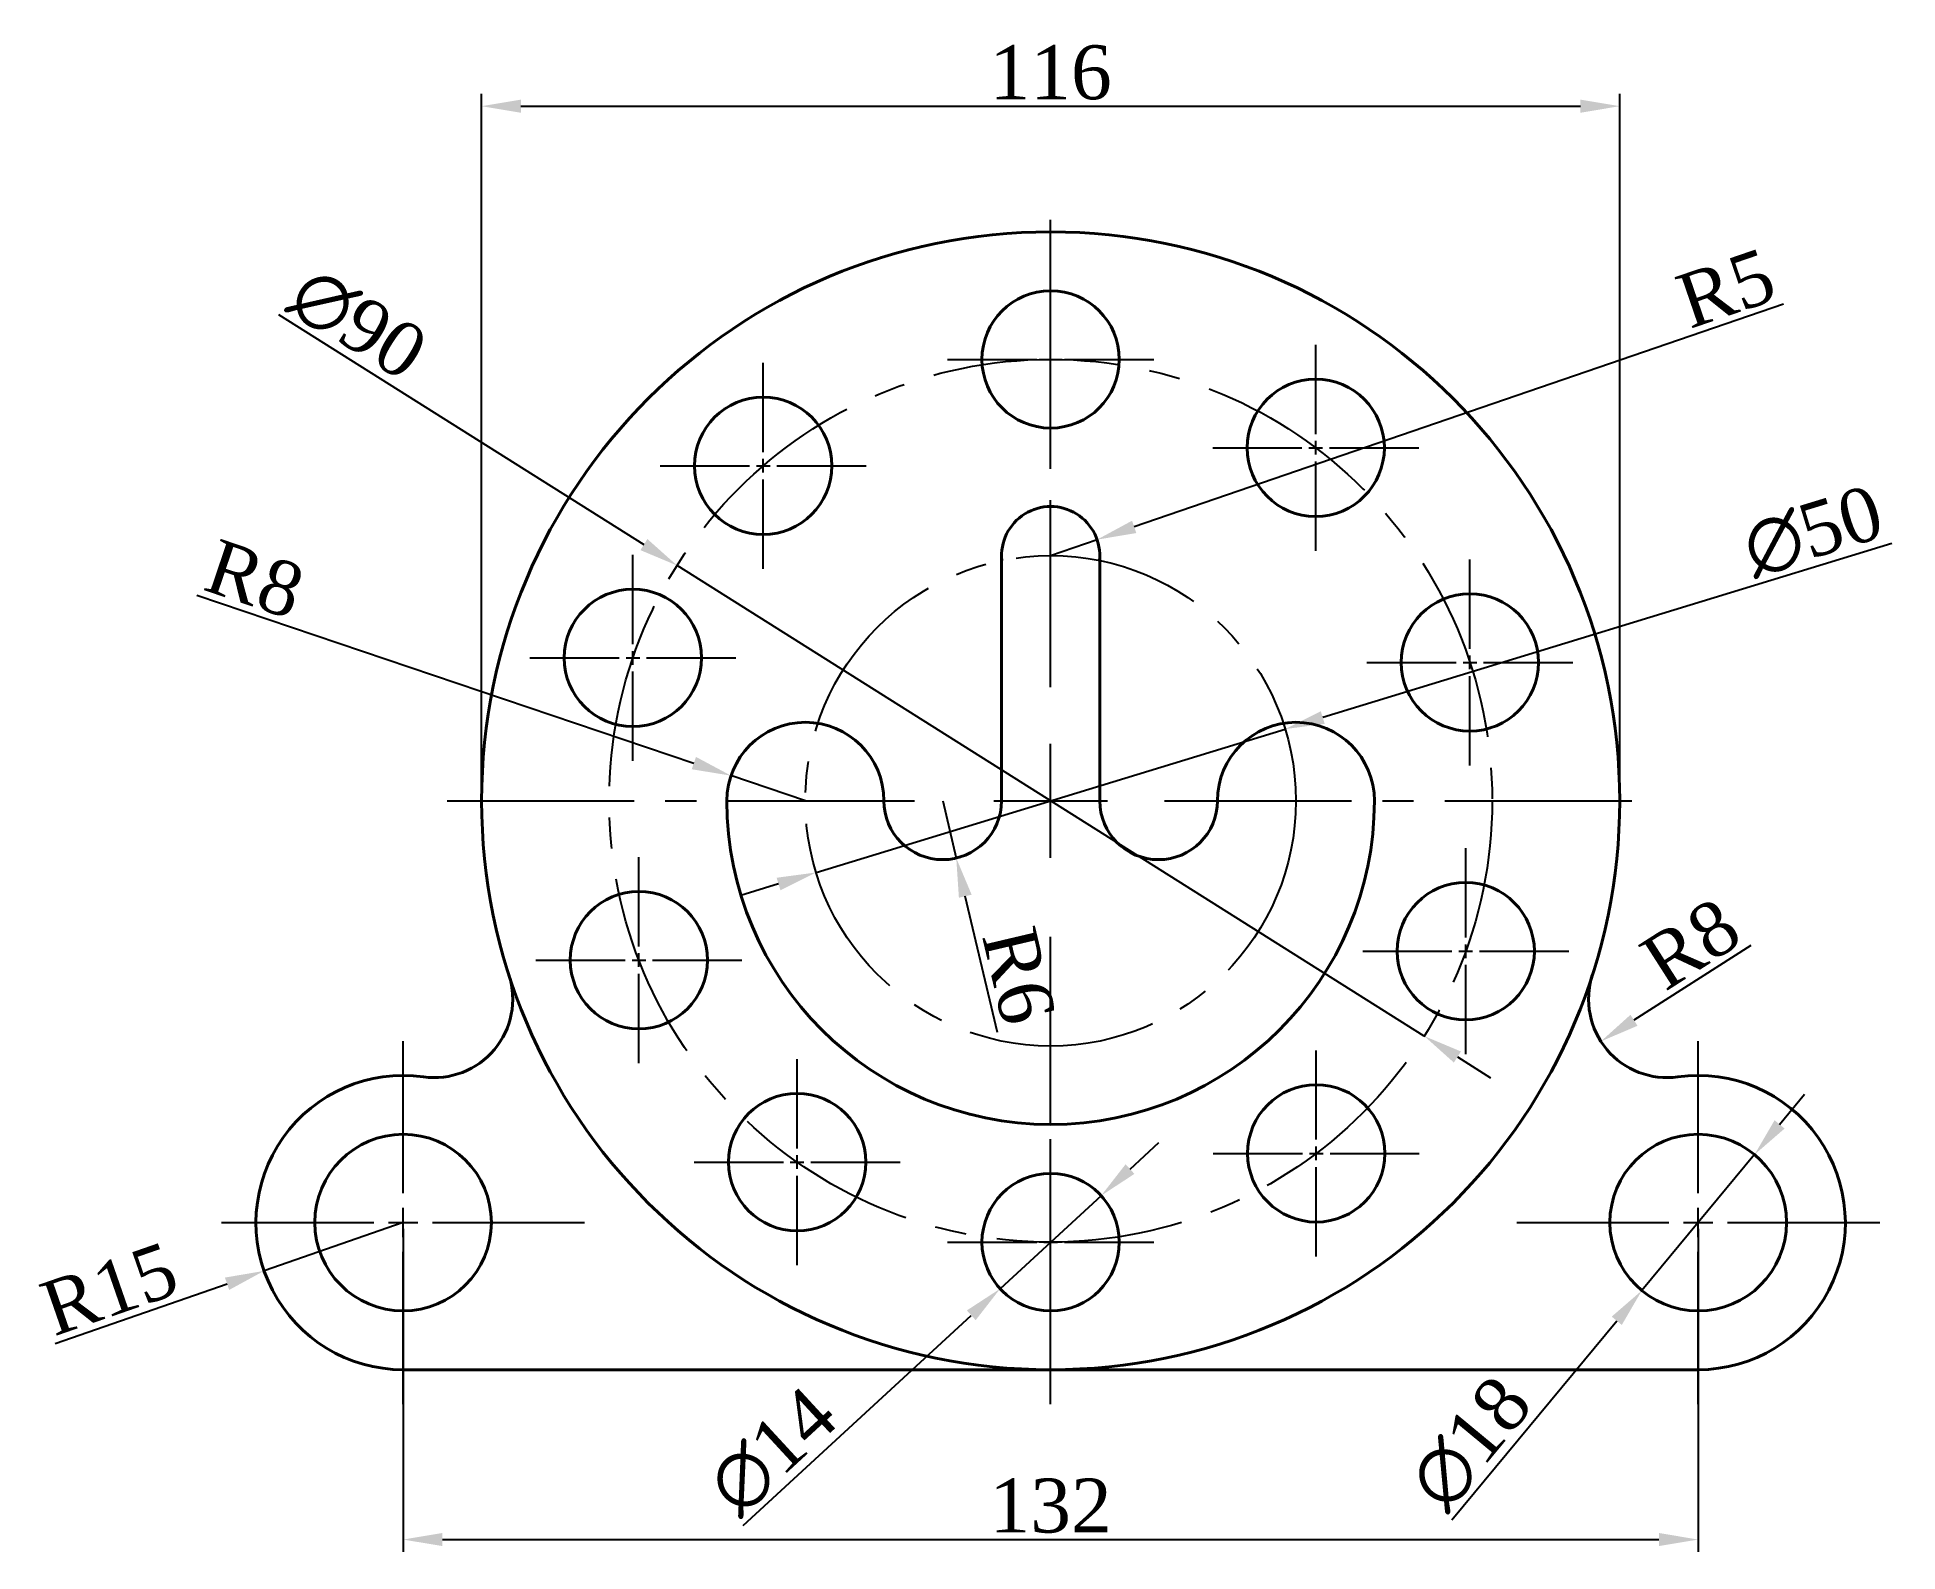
# Model space of a CAD drawing. Header units: millimetres. Extents: x 188 to 378, y 109 to 264.
import ezdxf

# ---------------------------------------------------------------- set-up
doc = ezdxf.new("R2010")
doc.units = ezdxf.units.MM
doc.linetypes.add('CENTER2', pattern=[28.575, 19.05, -3.175, 3.175, -3.175])
doc.layers.add('centre', color=255, linetype='CENTER2')
doc.layers.add('dimension', color=181, linetype='Continuous')
doc.layers.add('object thickness', color=7, linetype='Continuous', lineweight=40)
doc.styles.get("Standard").update_dxf_attribs({"font": 'times.ttf'})
doc.dimstyles.new('ISO-25', dxfattribs={"dimtxt": 5.5, "dimasz": 4, "dimexe": 1.25, "dimexo": 0.625, "dimtad": 1, "dimtxsty": 'Standard', "dimcen": 2.5, "dimadec": 0, "dimazin": 0, "dimtfac": 1, "dimtmove": 0, "dimatfit": 3, "dimfxl": 1, "dimarcsym": 0})

# ---------------------------------------------------------------- blocks, each defined once
blk = doc.blocks.new('*U1')
at = {"layer": 'centre', "color": 0, "linetype": 'CENTER2', "transparency": 16777216}
for p, q in [((0, 11.6), (0, 61.5)), ((-61.5, 0), (-11.6, 0)), ((11.6, 0), (61.5, 0)), ((0, -61.5), (0, -11.6))]:
    blk.add_line(p, q, dxfattribs=at)
at = {"layer": 'centre', "color": 0, "linetype": 'Continuous', "transparency": 16777216}
for p, q in [((0, -5.8), (0, 5.8)), ((-5.8, 0), (5.8, 0))]:
    blk.add_line(p, q, dxfattribs=at)
blk = doc.blocks.new('*D3')
at = {"layer": 'Defpoints', "color": 0, "transparency": 16777216}
for p in [(349.39, 256.86), (233.39, 186.05), (349.39, 186.05)]:
    blk.add_point(p, dxfattribs=at)
at = {"layer": 'dimension', "color": 0, "lineweight": -2, "transparency": 16777216}
for p, q in [((233.39, 186.67), (233.39, 258.11)), ((349.39, 186.67), (349.39, 258.11)), ((237.39, 256.86), (345.39, 256.86))]:
    blk.add_line(p, q, dxfattribs=at)
at = {"layer": 'dimension', "color": 0, "transparency": 16777216}
for points in [[(237.39, 257.53), (237.39, 256.19), (233.39, 256.86)], [(345.39, 257.53), (345.39, 256.19), (349.39, 256.86)]]:
    blk.add_solid(points, dxfattribs=at)
at = {"layer": 'dimension', "color": 0, "transparency": 16777216, "insert": (291.39, 260.28), "char_height": 5.5, "attachment_point": 5}
blk.add_mtext('116', dxfattribs=at)
blk = doc.blocks.new('*D4')
at = {"layer": 'Defpoints', "color": 0, "transparency": 16777216}
for p in [(225.39, 143.05), (357.39, 143.05), (357.39, 110.73)]:
    blk.add_point(p, dxfattribs=at)
at = {"layer": 'dimension', "color": 0, "lineweight": -2, "transparency": 16777216}
for p, q in [((225.39, 142.42), (225.39, 109.48)), ((357.39, 142.42), (357.39, 109.48)), ((229.39, 110.73), (353.39, 110.73))]:
    blk.add_line(p, q, dxfattribs=at)
at = {"layer": 'dimension', "color": 0, "transparency": 16777216}
for points in [[(229.39, 111.4), (229.39, 110.07), (225.39, 110.73)], [(353.39, 111.4), (353.39, 110.07), (357.39, 110.73)]]:
    blk.add_solid(points, dxfattribs=at)
at = {"layer": 'dimension', "color": 0, "transparency": 16777216, "insert": (291.39, 114.16), "char_height": 5.5, "attachment_point": 5}
blk.add_mtext('132', dxfattribs=at)
blk = doc.blocks.new('*D5')
at = {"layer": 'Defpoints', "color": 0, "transparency": 16777216}
for p in [(258.81, 188.61), (266.39, 186.05)]:
    blk.add_point(p, dxfattribs=at)
at = {"layer": 'dimension', "color": 0, "lineweight": -2, "transparency": 16777216}
for p, q in [((204.38, 207), (255.02, 189.89)), ((266.39, 186.05), (258.81, 188.61))]:
    blk.add_line(p, q, dxfattribs=at)
at = {"layer": 'dimension', "color": 0, "transparency": 16777216}
blk.add_solid([(255.24, 190.52), (254.81, 189.26), (258.81, 188.61)], dxfattribs=at)
at = {"layer": 'dimension', "color": 0, "transparency": 16777216, "insert": (210.27, 208.63), "char_height": 5.5, "attachment_point": 5, "rotation": 341.3285}
blk.add_mtext('R8', dxfattribs=at)
blk = doc.blocks.new('*D6')
at = {"layer": 'Defpoints', "color": 0, "transparency": 16777216}
for p in [(296.12, 212.67), (291.39, 211.05)]:
    blk.add_point(p, dxfattribs=at)
at = {"layer": 'dimension', "color": 0, "lineweight": -2, "transparency": 16777216}
for p, q in [((366.1, 236.67), (299.91, 213.97)), ((291.39, 211.05), (296.12, 212.67))]:
    blk.add_line(p, q, dxfattribs=at)
at = {"layer": 'dimension', "color": 0, "transparency": 16777216}
blk.add_solid([(299.69, 214.6), (300.12, 213.34), (296.12, 212.67)], dxfattribs=at)
at = {"layer": 'dimension', "color": 0, "transparency": 16777216, "insert": (360.24, 238.27), "char_height": 5.5, "attachment_point": 5, "rotation": 18.9271}
blk.add_mtext('R5', dxfattribs=at)
blk = doc.blocks.new('*D7')
at = {"layer": 'Defpoints', "color": 0, "transparency": 16777216}
for p in [(354.22, 165.83), (347.48, 161.52)]:
    blk.add_point(p, dxfattribs=at)
at = {"layer": 'dimension', "color": 0, "lineweight": -2, "transparency": 16777216}
blk.add_line((362.75, 171.28), (350.85, 163.67), dxfattribs=at)
at = {"layer": 'dimension', "color": 0, "transparency": 16777216}
blk.add_solid([(350.49, 164.23), (351.21, 163.11), (347.48, 161.52)], dxfattribs=at)
at = {"layer": 'dimension', "color": 0, "transparency": 16777216, "insert": (356.64, 171.44), "char_height": 5.5, "attachment_point": 5, "rotation": 32.59}
blk.add_mtext('R8', dxfattribs=at)
blk = doc.blocks.new('*D8')
at = {"layer": 'Defpoints', "color": 0, "transparency": 16777216}
for p in [(225.39, 143.05), (211.22, 138.12)]:
    blk.add_point(p, dxfattribs=at)
at = {"layer": 'dimension', "color": 0, "lineweight": -2, "transparency": 16777216}
for p, q in [((225.39, 143.05), (211.22, 138.12)), ((189.92, 130.71), (207.45, 136.81))]:
    blk.add_line(p, q, dxfattribs=at)
at = {"layer": 'dimension', "color": 0, "transparency": 16777216}
blk.add_solid([(207.23, 137.44), (207.66, 136.18), (211.22, 138.12)], dxfattribs=at)
at = {"layer": 'dimension', "color": 0, "transparency": 16777216, "insert": (195.46, 136.26), "char_height": 5.5, "attachment_point": 5, "rotation": 19.1728}
blk.add_mtext('R15', dxfattribs=at)
blk = doc.blocks.new('*D9')
at = {"layer": 'Defpoints', "color": 0, "transparency": 16777216}
for p in [(253.32, 210.03), (329.47, 162.06)]:
    blk.add_point(p, dxfattribs=at)
at = {"layer": 'dimension', "color": 0, "lineweight": -2, "transparency": 16777216}
for p, q in [((212.7, 235.62), (249.93, 212.17)), ((329.47, 162.06), (253.32, 210.03)), ((332.85, 159.93), (336.23, 157.8))]:
    blk.add_line(p, q, dxfattribs=at)
at = {"layer": 'dimension', "color": 0, "transparency": 16777216}
for points in [[(250.29, 212.73), (249.58, 211.6), (253.32, 210.03)], [(333.21, 160.49), (332.49, 159.36), (329.47, 162.06)]]:
    blk.add_solid(points, dxfattribs=at)
at = {"layer": 'dimension', "color": 0, "transparency": 16777216, "insert": (220.77, 234.67), "char_height": 5.5, "attachment_point": 5, "rotation": 327.7886}
blk.add_mtext('∅90', dxfattribs=at)
blk = doc.blocks.new('*D10')
at = {"layer": 'Defpoints', "color": 0, "transparency": 16777216}
for p in [(315.3, 193.36), (267.48, 178.74)]:
    blk.add_point(p, dxfattribs=at)
at = {"layer": 'dimension', "color": 0, "lineweight": -2, "transparency": 16777216}
for p, q in [((377.14, 212.27), (319.12, 194.53)), ((267.48, 178.74), (315.3, 193.36)), ((263.66, 177.57), (259.83, 176.4))]:
    blk.add_line(p, q, dxfattribs=at)
at = {"layer": 'dimension', "color": 0, "transparency": 16777216}
for points in [[(318.93, 195.17), (319.32, 193.89), (315.3, 193.36)], [(263.46, 178.2), (263.85, 176.93), (267.48, 178.74)]]:
    blk.add_solid(points, dxfattribs=at)
at = {"layer": 'dimension', "color": 0, "transparency": 16777216, "insert": (369.11, 213.47), "char_height": 5.5, "attachment_point": 5, "rotation": 17.0047}
blk.add_mtext('∅50', dxfattribs=at)
blk = doc.blocks.new('*D11')
at = {"layer": 'Defpoints', "color": 0, "transparency": 16777216}
for p in [(363.14, 149.98), (351.65, 136.12)]:
    blk.add_point(p, dxfattribs=at)
at = {"layer": 'dimension', "color": 0, "lineweight": -2, "transparency": 16777216}
for p, q in [((365.69, 153.06), (368.24, 156.14)), ((363.14, 149.98), (351.65, 136.12)), ((332.28, 112.75), (349.1, 133.04))]:
    blk.add_line(p, q, dxfattribs=at)
at = {"layer": 'dimension', "color": 0, "transparency": 16777216}
for points in [[(365.18, 153.48), (366.2, 152.63), (363.14, 149.98)], [(348.58, 133.46), (349.61, 132.61), (351.65, 136.12)]]:
    blk.add_solid(points, dxfattribs=at)
at = {"layer": 'dimension', "color": 0, "transparency": 16777216, "insert": (334.21, 120.55), "char_height": 5.5, "attachment_point": 5, "rotation": 50.3416}
blk.add_mtext('∅18', dxfattribs=at)
blk = doc.blocks.new('*D12')
at = {"layer": 'Defpoints', "color": 0, "transparency": 16777216}
for p in [(296.54, 145.79), (286.24, 136.3)]:
    blk.add_point(p, dxfattribs=at)
at = {"layer": 'dimension', "color": 0, "lineweight": -2, "transparency": 16777216}
for p, q in [((299.48, 148.5), (302.42, 151.21)), ((296.54, 145.79), (286.24, 136.3)), ((260.04, 112.17), (283.3, 133.59))]:
    blk.add_line(p, q, dxfattribs=at)
at = {"layer": 'dimension', "color": 0, "transparency": 16777216}
for points in [[(299.03, 148.99), (299.93, 148.01), (296.54, 145.79)], [(282.85, 134.09), (283.75, 133.1), (286.24, 136.3)]]:
    blk.add_solid(points, dxfattribs=at)
at = {"layer": 'dimension', "color": 0, "transparency": 16777216, "insert": (263.07, 119.71), "char_height": 5.5, "attachment_point": 5, "rotation": 42.6501}
blk.add_mtext('∅14', dxfattribs=at)
blk = doc.blocks.new('*D14')
at = {"layer": 'Defpoints', "color": 0, "transparency": 16777216}
for p in [(280.39, 186.05), (281.77, 180.21)]:
    blk.add_point(p, dxfattribs=at)
at = {"layer": 'dimension', "color": 0, "lineweight": -2, "transparency": 16777216}
for p, q in [((280.39, 186.05), (281.77, 180.21)), ((285.96, 162.42), (282.69, 176.31))]:
    blk.add_line(p, q, dxfattribs=at)
at = {"layer": 'dimension', "color": 0, "transparency": 16777216}
blk.add_solid([(283.34, 176.47), (282.04, 176.16), (281.77, 180.21)], dxfattribs=at)
at = {"layer": 'dimension', "color": 0, "transparency": 16777216, "insert": (288.12, 168.21), "char_height": 5.5, "attachment_point": 5, "rotation": 283.2722}
blk.add_mtext('R6', dxfattribs=at)
blk = doc.blocks.new('*U15')
at = {"layer": 'centre', "color": 0, "linetype": 'CENTER2', "transparency": 16777216}
for p, q in [((0, 1.4), (0, 10.5)), ((-10.5, 0), (-1.4, 0)), ((1.4, 0), (10.5, 0)), ((0, -10.5), (0, -1.4))]:
    blk.add_line(p, q, dxfattribs=at)
at = {"layer": 'centre', "color": 0, "linetype": 'Continuous', "transparency": 16777216}
for p, q in [((-0.7, 0), (0.7, 0)), ((0, -0.7), (0, 0.7))]:
    blk.add_line(p, q, dxfattribs=at)
blk = doc.blocks.new('*U16')
at = {"layer": 'centre', "color": 0, "linetype": 'CENTER2', "transparency": 16777216}
for p, q in [((0, 1.4), (0, 10.5)), ((-10.5, 0), (-1.4, 0)), ((1.4, 0), (10.5, 0)), ((0, -10.5), (0, -1.4))]:
    blk.add_line(p, q, dxfattribs=at)
at = {"layer": 'centre', "color": 0, "linetype": 'Continuous', "transparency": 16777216}
for p, q in [((-0.7, 0), (0.7, 0)), ((0, -0.7), (0, 0.7))]:
    blk.add_line(p, q, dxfattribs=at)
blk = doc.blocks.new('*U17')
at = {"layer": 'centre', "color": 0, "linetype": 'CENTER2', "transparency": 16777216}
for p, q in [((0, 1.4), (0, 10.5)), ((-10.5, 0), (-1.4, 0)), ((1.4, 0), (10.5, 0)), ((0, -10.5), (0, -1.4))]:
    blk.add_line(p, q, dxfattribs=at)
at = {"layer": 'centre', "color": 0, "linetype": 'Continuous', "transparency": 16777216}
for p, q in [((-0.7, 0), (0.7, 0)), ((0, -0.7), (0, 0.7))]:
    blk.add_line(p, q, dxfattribs=at)
blk = doc.blocks.new('*U18')
at = {"layer": 'centre', "color": 0, "linetype": 'CENTER2', "transparency": 16777216}
for p, q in [((0, 1.4), (0, 10.5)), ((-10.5, 0), (-1.4, 0)), ((1.4, 0), (10.5, 0)), ((0, -10.5), (0, -1.4))]:
    blk.add_line(p, q, dxfattribs=at)
at = {"layer": 'centre', "color": 0, "linetype": 'Continuous', "transparency": 16777216}
for p, q in [((-0.7, 0), (0.7, 0)), ((0, -0.7), (0, 0.7))]:
    blk.add_line(p, q, dxfattribs=at)
blk = doc.blocks.new('*U19')
at = {"layer": 'centre', "color": 0, "linetype": 'CENTER2', "transparency": 16777216}
for p, q in [((0, 1.4), (0, 10.5)), ((-10.5, 0), (-1.4, 0)), ((1.4, 0), (10.5, 0)), ((0, -10.5), (0, -1.4))]:
    blk.add_line(p, q, dxfattribs=at)
at = {"layer": 'centre', "color": 0, "linetype": 'Continuous', "transparency": 16777216}
for p, q in [((-0.7, 0), (0.7, 0)), ((0, -0.7), (0, 0.7))]:
    blk.add_line(p, q, dxfattribs=at)
blk = doc.blocks.new('*U20')
at = {"layer": 'centre', "color": 0, "linetype": 'CENTER2', "transparency": 16777216}
for p, q in [((0, 1.4), (0, 10.5)), ((-10.5, 0), (-1.4, 0)), ((1.4, 0), (10.5, 0)), ((0, -10.5), (0, -1.4))]:
    blk.add_line(p, q, dxfattribs=at)
at = {"layer": 'centre', "color": 0, "linetype": 'Continuous', "transparency": 16777216}
for p, q in [((-0.7, 0), (0.7, 0)), ((0, -0.7), (0, 0.7))]:
    blk.add_line(p, q, dxfattribs=at)
blk = doc.blocks.new('*U21')
at = {"layer": 'centre', "color": 0, "linetype": 'CENTER2', "transparency": 16777216}
for p, q in [((0, 1.4), (0, 10.5)), ((-10.5, 0), (-1.4, 0)), ((1.4, 0), (10.5, 0)), ((0, -10.5), (0, -1.4))]:
    blk.add_line(p, q, dxfattribs=at)
at = {"layer": 'centre', "color": 0, "linetype": 'Continuous', "transparency": 16777216}
for p, q in [((-0.7, 0), (0.7, 0)), ((0, -0.7), (0, 0.7))]:
    blk.add_line(p, q, dxfattribs=at)
blk = doc.blocks.new('*U22')
at = {"layer": 'centre', "color": 0, "linetype": 'CENTER2', "transparency": 16777216}
for p, q in [((0, 1.4), (0, 10.5)), ((-10.5, 0), (-1.4, 0)), ((1.4, 0), (10.5, 0)), ((0, -10.5), (0, -1.4))]:
    blk.add_line(p, q, dxfattribs=at)
at = {"layer": 'centre', "color": 0, "linetype": 'Continuous', "transparency": 16777216}
for p, q in [((-0.7, 0), (0.7, 0)), ((0, -0.7), (0, 0.7))]:
    blk.add_line(p, q, dxfattribs=at)
blk = doc.blocks.new('*U23')
at = {"layer": 'centre', "color": 0, "linetype": 'CENTER2', "transparency": 16777216}
for p, q in [((0, 1.4), (0, 10.5)), ((-10.5, 0), (-1.4, 0)), ((1.4, 0), (10.5, 0)), ((0, -10.5), (0, -1.4))]:
    blk.add_line(p, q, dxfattribs=at)
at = {"layer": 'centre', "color": 0, "linetype": 'Continuous', "transparency": 16777216}
for p, q in [((-0.7, 0), (0.7, 0)), ((0, -0.7), (0, 0.7))]:
    blk.add_line(p, q, dxfattribs=at)
blk = doc.blocks.new('*U24')
at = {"layer": 'centre', "color": 0, "linetype": 'CENTER2', "transparency": 16777216}
for p, q in [((0, 1.4), (0, 10.5)), ((-10.5, 0), (-1.4, 0)), ((1.4, 0), (10.5, 0)), ((0, -10.5), (0, -1.4))]:
    blk.add_line(p, q, dxfattribs=at)
at = {"layer": 'centre', "color": 0, "linetype": 'Continuous', "transparency": 16777216}
for p, q in [((-0.7, 0), (0.7, 0)), ((0, -0.7), (0, 0.7))]:
    blk.add_line(p, q, dxfattribs=at)
blk = doc.blocks.new('*U25')
at = {"layer": 'centre', "color": 0, "linetype": 'CENTER2', "transparency": 16777216}
for p, q in [((0, 3), (0, 18.5)), ((-18.5, 0), (-3, 0)), ((3, 0), (18.5, 0)), ((0, -18.5), (0, -3))]:
    blk.add_line(p, q, dxfattribs=at)
at = {"layer": 'centre', "color": 0, "linetype": 'Continuous', "transparency": 16777216}
for p, q in [((-1.5, 0), (1.5, 0)), ((0, -1.5), (0, 1.5))]:
    blk.add_line(p, q, dxfattribs=at)
blk = doc.blocks.new('*U26')
at = {"layer": 'centre', "color": 0, "linetype": 'CENTER2', "transparency": 16777216}
for p, q in [((0, 3), (0, 18.5)), ((-18.5, 0), (-3, 0)), ((3, 0), (18.5, 0)), ((0, -18.5), (0, -3))]:
    blk.add_line(p, q, dxfattribs=at)
at = {"layer": 'centre', "color": 0, "linetype": 'Continuous', "transparency": 16777216}
for p, q in [((-1.5, 0), (1.5, 0)), ((0, -1.5), (0, 1.5))]:
    blk.add_line(p, q, dxfattribs=at)

msp = doc.modelspace()

# ---------------------------------------------------------------- linework, layer by layer
at = {"layer": 'centre'}
msp.add_line((262.093, 220.202), (262.093, 220.202), dxfattribs=at)
for radius in [45, 25]:
    msp.add_circle((291.392, 186.047), radius, dxfattribs=at)
at = {"layer": 'object thickness'}
for p, q in [((286.392, 211.047), (286.392, 186.047)), ((296.392, 211.047), (296.392, 186.047)), ((291.392, 128.047), (225.392, 128.047)), ((291.392, 128.047), (357.392, 128.047))]:
    msp.add_line(p, q, dxfattribs=at)
for centre, radius in [((291.392, 186.047), 58), ((291.392, 231.047), 7), ((318.406, 222.037), 7), ((262.093, 220.202), 7), ((248.814, 200.612), 7), ((334.124, 200.153), 7), ((249.426, 169.803), 7), ((333.697, 170.71), 7), ((265.547, 149.21), 7), ((318.465, 150.102), 7), ((225.392, 143.047), 9), ((357.392, 143.047), 9), ((291.392, 141.047), 7)]:
    msp.add_circle(centre, radius, dxfattribs=at)
for centre, radius, start, end in [((291.392, 211.047), 5, 354.26083, 185.73917), ((266.392, 186.047), 8, 0, 180), ((316.392, 186.047), 8, 0, 180), ((291.392, 186.047), 33, 180, 0), ((280.392, 186.047), 6, 180, 0), ((302.392, 186.047), 6, 180, 0), ((228.566, 165.827), 8, 262.06877, 17.84023), ((354.218, 165.827), 8, 162.15977, 277.93123), ((225.392, 143.047), 15, 82.06877, 270), ((357.392, 143.047), 15, 270, 97.93123)]:
    msp.add_arc(centre, radius, start, end, dxfattribs=at)

# ---------------------------------------------------------------- block references
at = {"layer": 'centre', "linetype": 'CENTER2'}
for name, p in [('*U1', (291.392, 186.047)), ('*U24', (291.392, 231.047)), ('*U15', (318.406, 222.037)), ('*U23', (262.093, 220.202)), ('*U22', (248.814, 200.612)), ('*U16', (334.124, 200.153)), ('*U21', (249.426, 169.803)), ('*U17', (333.697, 170.71)), ('*U26', (225.392, 143.047)), ('*U25', (357.392, 143.047)), ('*U20', (265.547, 149.21)), ('*U18', (318.465, 150.102)), ('*U19', (291.392, 141.047))]:
    msp.add_blockref(name, p, dxfattribs=at)

# ---------------------------------------------------------------- dimensions: what is measured, and where the dimension line sits
at = {"layer": 'dimension'}
for base, p1, p2, picture, middle in [((349.392, 256.861), (233.392, 186.047), (349.392, 186.047), '*D3', (291.392, 260.283)), ((357.392, 110.734), (225.392, 143.047), (357.392, 143.047), '*D4', (291.392, 114.156))]:
    dim = msp.add_linear_dim(base=base, p1=p1, p2=p2, dimstyle='ISO-25', dxfattribs=at)
    dim.commit()
    dim.dimension.update_dxf_attribs({"geometry": picture, "text_midpoint": middle})
for center, mpoint, picture, middle in [((291.392, 211.047), (296.122, 212.669), '*D6', (361.35, 235.036)), ((266.392, 186.047), (258.813, 188.609), '*D5', (209.171, 205.384)), ((354.218, 165.827), (347.478, 161.518), '*D7', (358.482, 168.553)), ((225.392, 143.047), (211.224, 138.121), '*D8', (196.588, 133.032))]:
    dim = msp.add_radius_dim(center=center, mpoint=mpoint, dimstyle='ISO-25', dxfattribs=at)
    dim.commit()
    dim.dimension.update_dxf_attribs({"geometry": picture, "text_midpoint": middle, "dimtype": 164})
for p1, p2, picture, middle in [((329.466, 162.06), (253.318, 210.034), '*D9', (218.904, 231.715)), ((267.485, 178.736), (315.299, 193.359), '*D10', (370.134, 210.128)), ((363.136, 149.976), (351.648, 136.119), '*D11', (336.897, 118.325)), ((296.54, 145.79), (286.243, 136.305), '*D12', (265.437, 117.138))]:
    dim = msp.add_diameter_dim_2p(p1=p1, p2=p2, dimstyle='ISO-25', dxfattribs=at)
    dim.commit()
    dim.dimension.update_dxf_attribs({"geometry": picture, "text_midpoint": middle, "dimtype": 163})
dim = msp.add_radius_dim(center=(280.392, 186.047), mpoint=(281.769, 180.208), dimstyle='ISO-25', dxfattribs=at)
dim.commit()
dim.dimension.update_dxf_attribs({"geometry": '*D14', "text_midpoint": (288.117, 168.207)})

doc.saveas('drawing.dxf')
